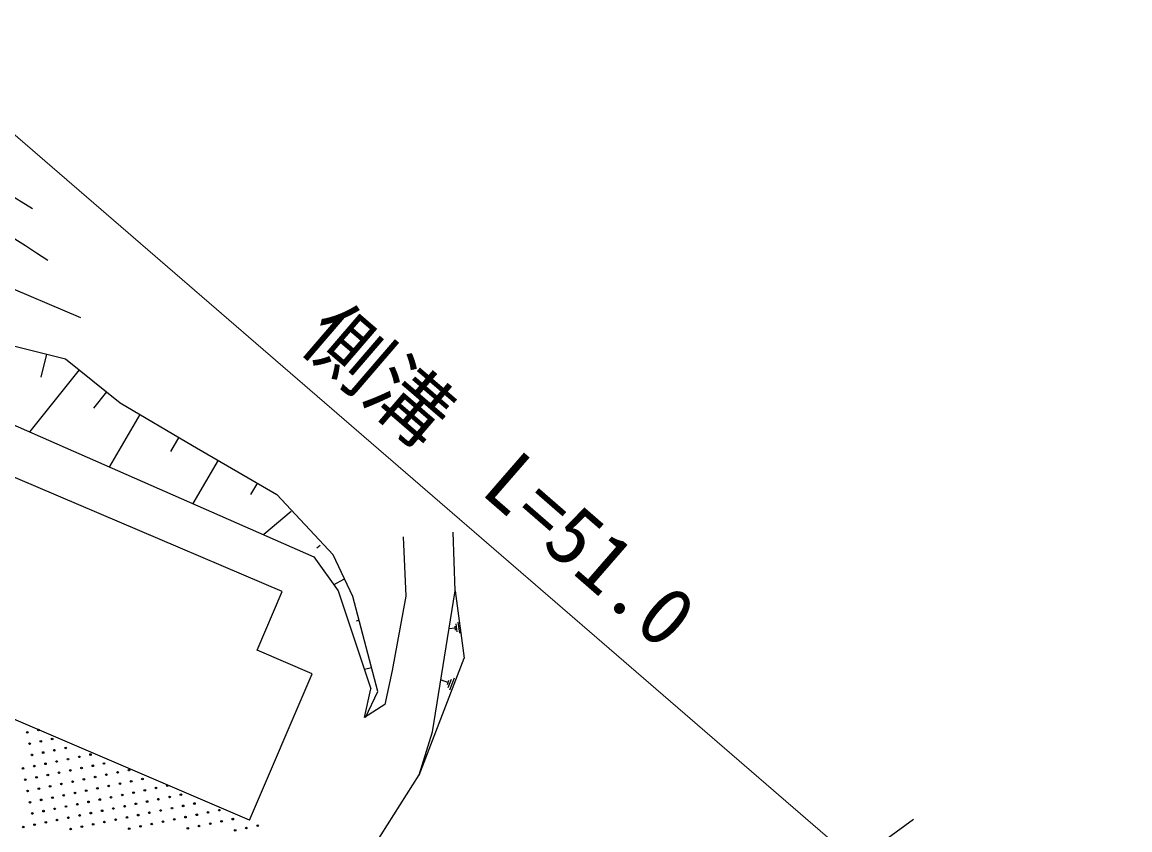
# Model space of a CAD drawing. Units: millimetres, scale not verified. Extents: x 40000 to 680000, y 20000 to 380000.
# Drawn here: x 405633 to 439717, y 279622 to 304468 of the extents above; entities that cross this region are included whole.
import ezdxf
from ezdxf.enums import TextEntityAlignment as Align

# ---------------------------------------------------------------- set-up
doc = ezdxf.new("R2010")
doc.units = ezdxf.units.MM
doc.header["$LTSCALE"] = 1000
doc.layers.add('M-BGD', color=7, linetype='Continuous', lineweight=25)
doc.layers.add('M-STR-HTXT', color=7, linetype='Continuous', lineweight=13)
doc.styles.add('ＭＳ ゴシック', font='')
doc.styles.get('ＭＳ ゴシック').set_extended_font_data('MS Gothic')

msp = doc.modelspace()

# ---------------------------------------------------------------- linework, layer by layer
at = {"layer": 'M-BGD'}
for p, q in [((405949, 298729), (405122, 299234)), ((401209, 298033), (407427, 295382)), ((405076, 298004), (405738, 297593)), ((405738, 297593), (406077, 297374)), ((406077, 297374), (406421, 297150)), ((403463, 294984), (406966, 294109)), ((406382, 294255), (406207, 293551)), ((406966, 294109), (408651, 292755)), ((407388, 293771), (405867, 291878)), ((408230, 293094), (407828, 292594)), ((408651, 292755), (410876, 291446)), ((405250, 292129), (414613, 288021)), ((409254, 292403), (408317, 290798)), ((410459, 291700), (410202, 291259)), ((410876, 291446), (413472, 289942)), ((413636, 286950), (404745, 290739)), ((411664, 290997), (410887, 289664)), ((412870, 290294), (412660, 289935)), ((413472, 289942), (415201, 288077)), ((413914, 289417), (413066, 288703)), ((418962, 286978), (418893, 288779)), ((414798, 288366), (414699, 288282)), ((417361, 288634), (417441, 286810)), ((414613, 288021), (415353, 286970)), ((415809, 286800), (415201, 288077)), ((415525, 287320), (415223, 287155)), ((412863, 285149), (413636, 286950)), ((415353, 286970), (416362, 283962)), ((416577, 283876), (415809, 286800)), ((417441, 286810), (417019, 284525)), ((418261, 282637), (418962, 286978)), ((418962, 286978), (419237, 284907)), ((416001, 286069), (415906, 286044)), ((419041, 286015), (419087, 285670)), ((418951, 285828), (418770, 285804)), ((418943, 285888), (418959, 285767)), ((419021, 285716), (418990, 285955)), ((414555, 284424), (412863, 285149)), ((416385, 284607), (416165, 284549)), ((417848, 281301), (419237, 284907)), ((412624, 279920), (402088, 284436)), ((412624, 279920), (414555, 284424)), ((417019, 284525), (416791, 283481)), ((418924, 284289), (418781, 283917)), ((416169, 283080), (416362, 283962)), ((418731, 284150), (418537, 284224)), ((418756, 284215), (418706, 284084)), ((418741, 283999), (418840, 284256)), ((416202, 283080), (416577, 283876)), ((416791, 283481), (416169, 283080)), ((417847, 281311), (418261, 282637)), ((415915, 278275), (417847, 281311)), ((433059, 279940), (431354, 278697))]:
    msp.add_line(p, q, dxfattribs=at)
for centre in [(405791, 282621), (406137, 282692), (405862, 282274), (406208, 282346), (406555, 282417), (405934, 281928), (406280, 281999), (406626, 282071), (406972, 282142), (407390, 281867), (407736, 281938), (405659, 281510), (406005, 281582), (406351, 281653), (406697, 281724), (407044, 281796), (407461, 281521), (407808, 281592), (408154, 281663), (406076, 281235), (406422, 281307), (406769, 281378), (407115, 281449), (407533, 281174), (407879, 281246), (408225, 281317), (408571, 281388), (408918, 281459), (409335, 281184), (405730, 281164), (406147, 280889), (406494, 280961), (406840, 281032), (407186, 281103), (407604, 280828), (407950, 280899), (408296, 280971), (408643, 281042), (408989, 281113), (409407, 280838), (409753, 280909), (410099, 280981), (405801, 280818), (406219, 280543), (406565, 280614), (406911, 280685), (407258, 280757), (408021, 280553), (408368, 280624), (408714, 280696), (409060, 280767), (409478, 280492), (409824, 280563), (410170, 280634), (410517, 280706), (405872, 280472), (406290, 280197), (406636, 280268), (406983, 280339), (407329, 280410), (407675, 280482), (408093, 280207), (408439, 280278), (408785, 280349), (409132, 280421), (409549, 280146), (409895, 280217), (410242, 280288), (410588, 280359), (410934, 280431), (411352, 280156), (411698, 280227), (405944, 280125), (406361, 279850), (406708, 279922), (407054, 279993), (407400, 280064), (407746, 280136), (408164, 279860), (408510, 279932), (408857, 280003), (409203, 280074), (409967, 279871), (410313, 279942), (410659, 280013), (411006, 280084), (411423, 279809), (411769, 279881), (412116, 279952), (405669, 279708), (406015, 279779), (407125, 279647), (407471, 279718), (407818, 279789), (408928, 279657), (409274, 279728), (409620, 279799), (410731, 279667), (411077, 279738), (412187, 279606), (412533, 279677), (412880, 279748)]:
    msp.add_circle(centre, 24.9, dxfattribs=at)
at = {"layer": 'M-STR-HTXT'}
msp.add_line((439717, 271368), (401386, 304468), dxfattribs=at)

# ---------------------------------------------------------------- texts
at = {"layer": 'M-STR-HTXT', "style": 'ＭＳ ゴシック'}
for s, rotation, p in [('側溝', 319.3, (413762, 294142)), ('L=51.0', 319, (419324, 289591))]:
    msp.add_text(s, height=1833, rotation=rotation, dxfattribs=at).set_placement(p, align=Align.BOTTOM_LEFT)

doc.saveas('drawing.dxf')
